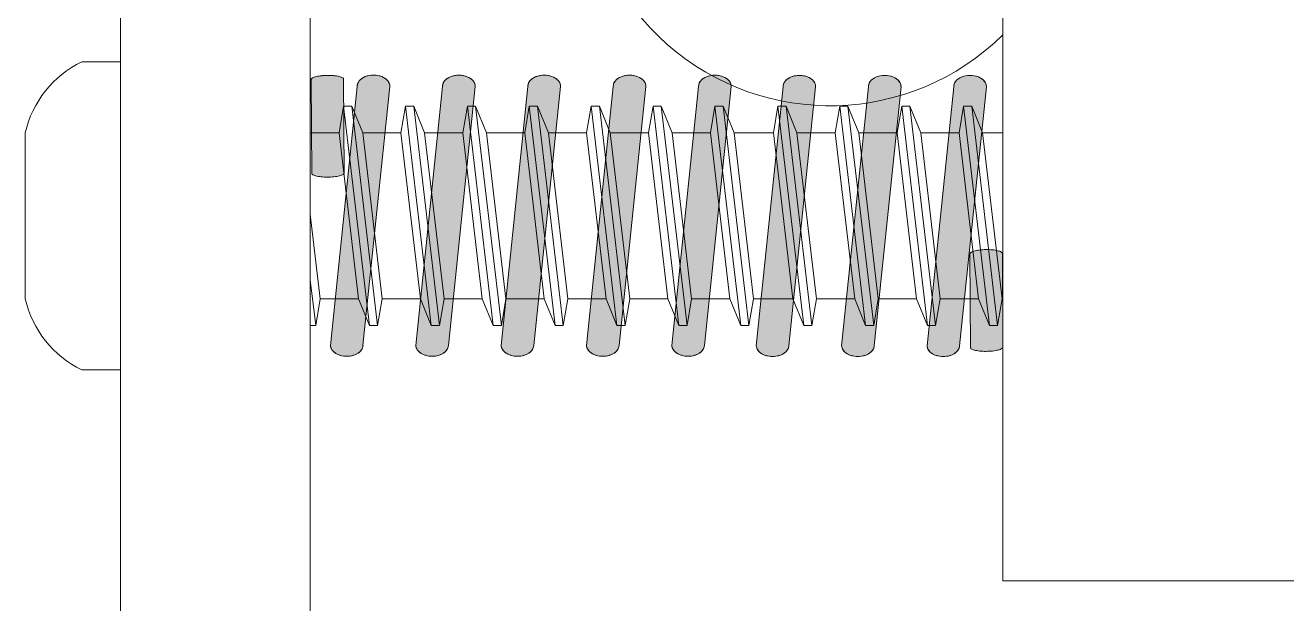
# Model space of a CAD drawing. Header units: inches. Extents: x 25.8 to 87.4, y 9 to 55.4.
# Drawn here: x 46.65 to 51.88, y 36.16 to 38.56 of the extents above; entities that cross this region are included whole.
import ezdxf

# ---------------------------------------------------------------- set-up
doc = ezdxf.new("R2010")
doc.units = ezdxf.units.IN
doc.header["$MEASUREMENT"] = 0
doc.layers.add('Dsene final', color=143, linetype='Continuous', lineweight=0)

msp = doc.modelspace()

# ---------------------------------------------------------------- hatches: boundary and pattern name
at = {"layer": 'Dsene final', "linetype": 'Continuous', "lineweight": 0}
for points in [[(47.8331, 38.3319), (47.8352, 37.9433), (47.8362, 37.9417), (47.8379, 37.94), (47.8403, 37.9385), (47.8434, 37.937), (47.847, 37.9356), (47.8513, 37.9343), (47.8561, 37.9331), (47.8614, 37.9321), (47.8672, 37.9312), (47.8733, 37.9304), (47.8797, 37.9298), (47.8863, 37.9294), (47.8931, 37.9292), (47.9001, 37.9291), (47.907, 37.9292), (47.9139, 37.9295), (47.9207, 37.93), (47.9272, 37.9306), (47.9335, 37.9314), (47.9395, 37.9323), (47.9451, 37.9334), (47.9502, 37.9346), (47.9548, 37.9359), (47.9589, 37.9373), (47.9623, 37.9388), (47.9652, 37.9404), (47.9673, 37.9421), (47.9688, 37.9438), (47.9695, 37.9455), (47.9696, 37.9472), (47.9676, 38.3357), (47.9669, 38.3374), (47.9655, 38.3391), (47.9635, 38.3407), (47.9607, 38.3422), (47.9573, 38.3437), (47.9534, 38.345), (47.9488, 38.3462), (47.9437, 38.3474), (47.9382, 38.3483), (47.9323, 38.3491), (47.926, 38.3498), (47.9195, 38.3503), (47.9127, 38.3506), (47.9058, 38.3508), (47.8989, 38.3508), (47.892, 38.3506), (47.8851, 38.3502), (47.8785, 38.3497), (47.872, 38.349), (47.8659, 38.3481), (47.8601, 38.3471), (47.8547, 38.346), (47.8498, 38.3447), (47.8455, 38.3433), (47.8417, 38.3418), (47.8386, 38.3403), (47.8361, 38.3387), (47.8343, 38.337), (47.8332, 38.3353), (47.8328, 38.3336)], [(48.0239, 38.3049), (47.9129, 37.2314), (47.9134, 37.2267), (47.9147, 37.2221), (47.9166, 37.2176), (47.9192, 37.2132), (47.9225, 37.2091), (47.9264, 37.2052), (47.9308, 37.2016), (47.9358, 37.1983), (47.9412, 37.1953), (47.9471, 37.1928), (47.9533, 37.1907), (47.9598, 37.189), (47.9665, 37.1878), (47.9734, 37.1871), (47.9803, 37.1869), (47.9873, 37.1871), (47.9941, 37.1878), (48.0009, 37.189), (48.0074, 37.1907), (48.0136, 37.1928), (48.0195, 37.1953), (48.0249, 37.1982), (48.0299, 37.2015), (48.0343, 37.2051), (48.0382, 37.209), (48.0415, 37.2132), (48.0441, 37.2176), (48.0461, 37.2221), (48.0473, 37.2267), (48.0478, 37.2314), (48.159, 38.3049), (48.1588, 38.3096), (48.1579, 38.3143), (48.1564, 38.3189), (48.1541, 38.3233), (48.1511, 38.3276), (48.1476, 38.3316), (48.1434, 38.3354), (48.1387, 38.3389), (48.1334, 38.342), (48.1278, 38.3447), (48.1217, 38.347), (48.1153, 38.3489), (48.1087, 38.3504), (48.1019, 38.3513), (48.095, 38.3518), (48.088, 38.3518), (48.0811, 38.3513), (48.0743, 38.3504), (48.0676, 38.349), (48.0613, 38.3471), (48.0552, 38.3447), (48.0495, 38.342), (48.0443, 38.3389), (48.0396, 38.3354), (48.0354, 38.3317), (48.0318, 38.3276), (48.0289, 38.3233), (48.0266, 38.3189), (48.025, 38.3143), (48.0241, 38.3096)], [(48.3779, 38.3049), (48.2668, 37.2314), (48.2673, 37.2267), (48.2686, 37.2221), (48.2705, 37.2176), (48.2731, 37.2132), (48.2764, 37.2091), (48.2802, 37.2051), (48.2847, 37.2015), (48.2897, 37.1982), (48.2951, 37.1953), (48.301, 37.1928), (48.3072, 37.1907), (48.3137, 37.189), (48.3204, 37.1878), (48.3273, 37.1871), (48.3342, 37.1868), (48.3412, 37.1871), (48.3481, 37.1878), (48.3548, 37.189), (48.3613, 37.1906), (48.3675, 37.1928), (48.3734, 37.1953), (48.3788, 37.1982), (48.3838, 37.2015), (48.3883, 37.2051), (48.3922, 37.209), (48.3954, 37.2132), (48.398, 37.2175), (48.4, 37.2221), (48.4012, 37.2267), (48.4017, 37.2314), (48.5129, 38.3049), (48.5127, 38.3097), (48.5117, 38.3146), (48.51, 38.3193), (48.5076, 38.3238), (48.5044, 38.3282), (48.5006, 38.3323), (48.4961, 38.3361), (48.4911, 38.3396), (48.4856, 38.3427), (48.4796, 38.3454), (48.4733, 38.3476), (48.4666, 38.3494), (48.4596, 38.3507), (48.4526, 38.3515), (48.4454, 38.3517), (48.4382, 38.3515), (48.4311, 38.3507), (48.4242, 38.3494), (48.4175, 38.3476), (48.4112, 38.3454), (48.4052, 38.3427), (48.3996, 38.3396), (48.3946, 38.3362), (48.3902, 38.3323), (48.3864, 38.3282), (48.3832, 38.3239), (48.3808, 38.3193), (48.379, 38.3146), (48.3781, 38.3098)], [(48.7318, 38.3049), (48.6207, 37.2314), (48.6212, 37.2267), (48.6225, 37.2221), (48.6244, 37.2176), (48.627, 37.2132), (48.6303, 37.2091), (48.6342, 37.2052), (48.6386, 37.2016), (48.6436, 37.1983), (48.649, 37.1953), (48.6549, 37.1928), (48.6611, 37.1907), (48.6676, 37.189), (48.6743, 37.1878), (48.6812, 37.1871), (48.6882, 37.1869), (48.6951, 37.1871), (48.702, 37.1878), (48.7087, 37.189), (48.7152, 37.1907), (48.7214, 37.1928), (48.7273, 37.1953), (48.7327, 37.1982), (48.7377, 37.2015), (48.7422, 37.2051), (48.746, 37.209), (48.7493, 37.2132), (48.7519, 37.2176), (48.7539, 37.2221), (48.7551, 37.2267), (48.7556, 37.2314), (48.8668, 38.3049), (48.8666, 38.3097), (48.8656, 38.3146), (48.8639, 38.3193), (48.8615, 38.3239), (48.8583, 38.3282), (48.8545, 38.3324), (48.8501, 38.3362), (48.8451, 38.3397), (48.8395, 38.3428), (48.8336, 38.3454), (48.8272, 38.3477), (48.8205, 38.3495), (48.8136, 38.3507), (48.8065, 38.3515), (48.7993, 38.3518), (48.7921, 38.3515), (48.785, 38.3507), (48.7781, 38.3495), (48.7714, 38.3477), (48.765, 38.3455), (48.759, 38.3428), (48.7535, 38.3397), (48.7485, 38.3362), (48.7441, 38.3324), (48.7402, 38.3283), (48.7371, 38.3239), (48.7346, 38.3193), (48.7329, 38.3146), (48.732, 38.3098)], [(49.0857, 38.3049), (48.9746, 37.2314), (48.9752, 37.2267), (48.9764, 37.2221), (48.9783, 37.2176), (48.9809, 37.2132), (48.9842, 37.2091), (48.9881, 37.2052), (48.9925, 37.2016), (48.9975, 37.1983), (49.0029, 37.1953), (49.0088, 37.1928), (49.015, 37.1907), (49.0215, 37.189), (49.0282, 37.1878), (49.0351, 37.1871), (49.0421, 37.1869), (49.049, 37.1871), (49.0559, 37.1878), (49.0626, 37.189), (49.0691, 37.1907), (49.0753, 37.1928), (49.0812, 37.1953), (49.0866, 37.1982), (49.0916, 37.2015), (49.0961, 37.2051), (49.0999, 37.209), (49.1032, 37.2132), (49.1058, 37.2176), (49.1078, 37.2221), (49.109, 37.2267), (49.1096, 37.2314), (49.2207, 38.3049), (49.2205, 38.3097), (49.2195, 38.3146), (49.2178, 38.3193), (49.2154, 38.3238), (49.2122, 38.3282), (49.2084, 38.3323), (49.204, 38.3361), (49.199, 38.3396), (49.1934, 38.3427), (49.1874, 38.3454), (49.1811, 38.3476), (49.1744, 38.3494), (49.1675, 38.3507), (49.1604, 38.3515), (49.1532, 38.3517), (49.146, 38.3515), (49.139, 38.3507), (49.132, 38.3494), (49.1253, 38.3476), (49.119, 38.3454), (49.113, 38.3427), (49.1075, 38.3396), (49.1024, 38.3362), (49.098, 38.3323), (49.0942, 38.3282), (49.091, 38.3239), (49.0886, 38.3193), (49.0869, 38.3146), (49.0859, 38.3098)], [(49.4563, 38.3362), (49.4519, 38.3324), (49.4481, 38.3282), (49.4449, 38.3239), (49.4425, 38.3193), (49.4408, 38.3146), (49.4398, 38.3098), (49.4396, 38.3049), (49.3285, 37.2314), (49.3291, 37.2267), (49.3303, 37.2221), (49.3322, 37.2176), (49.3348, 37.2132), (49.3381, 37.2091), (49.342, 37.2052), (49.3464, 37.2016), (49.3514, 37.1983), (49.3568, 37.1953), (49.3627, 37.1928), (49.3689, 37.1907), (49.3754, 37.189), (49.3822, 37.1878), (49.389, 37.1871), (49.396, 37.1869), (49.4029, 37.1871), (49.4098, 37.1878), (49.4165, 37.189), (49.423, 37.1907), (49.4292, 37.1928), (49.4351, 37.1953), (49.4405, 37.1982), (49.4455, 37.2015), (49.45, 37.2051), (49.4539, 37.209), (49.4571, 37.2132), (49.4597, 37.2176), (49.4617, 37.2221), (49.4629, 37.2267), (49.4635, 37.2314), (49.5746, 38.3049), (49.5744, 38.3097), (49.5734, 38.3146), (49.5717, 38.3193), (49.5693, 38.3238), (49.5661, 38.3282), (49.5623, 38.3323), (49.5579, 38.3361), (49.5529, 38.3396), (49.5473, 38.3427), (49.5414, 38.3454), (49.535, 38.3476), (49.5283, 38.3494), (49.5214, 38.3507), (49.5143, 38.3515), (49.5071, 38.3517), (49.4999, 38.3515), (49.4929, 38.3507), (49.4859, 38.3494), (49.4792, 38.3477), (49.4729, 38.3454), (49.4669, 38.3427), (49.4614, 38.3396)], [(49.7899, 38.3038), (49.6788, 37.2303), (49.6794, 37.2256), (49.6806, 37.2209), (49.6825, 37.2164), (49.6851, 37.2121), (49.6884, 37.2079), (49.6923, 37.204), (49.6967, 37.2004), (49.7017, 37.1971), (49.7071, 37.1942), (49.713, 37.1916), (49.7192, 37.1895), (49.7257, 37.1879), (49.7324, 37.1867), (49.7393, 37.1859), (49.7463, 37.1857), (49.7532, 37.1859), (49.7601, 37.1867), (49.7668, 37.1879), (49.7733, 37.1895), (49.7795, 37.1916), (49.7854, 37.1941), (49.7908, 37.1971), (49.7958, 37.2004), (49.8003, 37.204), (49.8042, 37.2079), (49.8074, 37.212), (49.81, 37.2164), (49.812, 37.2209), (49.8132, 37.2255), (49.8138, 37.2302), (49.9249, 38.3037), (49.9247, 38.3086), (49.9237, 38.3134), (49.922, 38.3181), (49.9196, 38.3227), (49.9164, 38.3271), (49.9126, 38.3312), (49.9082, 38.335), (49.9032, 38.3385), (49.8977, 38.3416), (49.8917, 38.3443), (49.8853, 38.3465), (49.8786, 38.3483), (49.8717, 38.3496), (49.8646, 38.3503), (49.8574, 38.3506), (49.8502, 38.3503), (49.8431, 38.3496), (49.8362, 38.3483), (49.8295, 38.3465), (49.8232, 38.3443), (49.8172, 38.3416), (49.8116, 38.3385), (49.8066, 38.335), (49.8022, 38.3312), (49.7984, 38.3271), (49.7952, 38.3227), (49.7928, 38.3182), (49.791, 38.3134), (49.7901, 38.3086)], [(50.1438, 38.3038), (50.0327, 37.2303), (50.0333, 37.2256), (50.0345, 37.2209), (50.0364, 37.2164), (50.039, 37.2121), (50.0423, 37.2079), (50.0462, 37.204), (50.0506, 37.2004), (50.0556, 37.1971), (50.0611, 37.1942), (50.0669, 37.1916), (50.0731, 37.1895), (50.0796, 37.1879), (50.0864, 37.1867), (50.0932, 37.1859), (50.1002, 37.1857), (50.1071, 37.1859), (50.114, 37.1867), (50.1207, 37.1879), (50.1272, 37.1895), (50.1334, 37.1916), (50.1393, 37.1941), (50.1447, 37.1971), (50.1497, 37.2004), (50.1542, 37.204), (50.1581, 37.2079), (50.1613, 37.212), (50.1639, 37.2164), (50.1659, 37.2209), (50.1671, 37.2255), (50.1677, 37.2302), (50.2788, 38.3037), (50.2786, 38.3084), (50.2778, 38.3131), (50.2762, 38.3177), (50.2739, 38.3221), (50.2709, 38.3264), (50.2674, 38.3304), (50.2632, 38.3342), (50.2585, 38.3377), (50.2532, 38.3408), (50.2476, 38.3435), (50.2415, 38.3458), (50.2352, 38.3477), (50.2285, 38.3492), (50.2217, 38.3501), (50.2148, 38.3506), (50.2078, 38.3506), (50.2009, 38.3501), (50.1941, 38.3492), (50.1875, 38.3477), (50.1811, 38.3458), (50.1751, 38.3435), (50.1694, 38.3408), (50.1642, 38.3377), (50.1594, 38.3342), (50.1553, 38.3305), (50.1517, 38.3264), (50.1487, 38.3222), (50.1464, 38.3177), (50.1448, 38.3131), (50.144, 38.3085)], [(50.4977, 38.3038), (50.3866, 37.2303), (50.3872, 37.2256), (50.3884, 37.2209), (50.3903, 37.2164), (50.3929, 37.2121), (50.3962, 37.2079), (50.4001, 37.204), (50.4045, 37.2004), (50.4095, 37.1971), (50.415, 37.1942), (50.4208, 37.1916), (50.427, 37.1895), (50.4335, 37.1879), (50.4403, 37.1867), (50.4471, 37.1859), (50.4541, 37.1857), (50.461, 37.1859), (50.4679, 37.1866), (50.4746, 37.1878), (50.4811, 37.1895), (50.4873, 37.1916), (50.4932, 37.1941), (50.4987, 37.1971), (50.5036, 37.2003), (50.5081, 37.204), (50.512, 37.2079), (50.5152, 37.212), (50.5179, 37.2164), (50.5198, 37.2209), (50.521, 37.2255), (50.5216, 37.2302), (50.6327, 38.3037), (50.6325, 38.3084), (50.6317, 38.3131), (50.6301, 38.3177), (50.6278, 38.3221), (50.6248, 38.3264), (50.6213, 38.3304), (50.6171, 38.3342), (50.6124, 38.3377), (50.6071, 38.3408), (50.6015, 38.3435), (50.5954, 38.3458), (50.5891, 38.3477), (50.5824, 38.3491), (50.5756, 38.3501), (50.5687, 38.3506), (50.5617, 38.3506), (50.5548, 38.3501), (50.548, 38.3492), (50.5414, 38.3477), (50.535, 38.3458), (50.529, 38.3435), (50.5233, 38.3408), (50.5181, 38.3377), (50.5133, 38.3342), (50.5092, 38.3305), (50.5056, 38.3264), (50.5026, 38.3222), (50.5004, 38.3177), (50.4988, 38.3131), (50.4979, 38.3085)], [(50.5647, 37.6099), (50.5668, 37.2214), (50.5678, 37.2197), (50.5695, 37.2181), (50.5719, 37.2165), (50.575, 37.215), (50.5786, 37.2136), (50.5829, 37.2123), (50.5877, 37.2111), (50.593, 37.2101), (50.5988, 37.2092), (50.6049, 37.2085), (50.6113, 37.2079), (50.6179, 37.2075), (50.6248, 37.2072), (50.6317, 37.2072), (50.6386, 37.2073), (50.6455, 37.2075), (50.6523, 37.208), (50.6588, 37.2086), (50.6651, 37.2094), (50.6711, 37.2103), (50.6767, 37.2114), (50.6818, 37.2126), (50.6864, 37.2139), (50.6905, 37.2154), (50.6939, 37.2169), (50.6968, 37.2185), (50.6989, 37.2201), (50.7004, 37.2218), (50.7011, 37.2235), (50.7012, 37.2252), (50.6992, 37.6138), (50.6985, 37.6155), (50.6971, 37.6171), (50.6951, 37.6187), (50.6923, 37.6202), (50.689, 37.6217), (50.685, 37.623), (50.6804, 37.6243), (50.6754, 37.6254), (50.6698, 37.6263), (50.6639, 37.6272), (50.6576, 37.6278), (50.6511, 37.6283), (50.6443, 37.6287), (50.6374, 37.6288), (50.6305, 37.6288), (50.6236, 37.6286), (50.6167, 37.6282), (50.6101, 37.6277), (50.6036, 37.627), (50.5975, 37.6261), (50.5917, 37.6251), (50.5863, 37.624), (50.5814, 37.6227), (50.5771, 37.6213), (50.5733, 37.6199), (50.5702, 37.6183), (50.5677, 37.6167), (50.5659, 37.615), (50.5648, 37.6133), (50.5644, 37.6116)]]:
    msp.add_hatch(color=256, dxfattribs=at).paths.add_polyline_path(points)

# ---------------------------------------------------------------- linework, layer by layer
for p, q in [((47.8294, 35.4701), (47.8294, 55.4016)), ((47.8331, 38.3319), (47.8352, 37.9433)), ((48.0239, 38.3049), (47.9129, 37.2314)), ((47.9696, 37.9472), (47.9676, 38.3357)), ((48.0478, 37.2314), (48.159, 38.3049)), ((48.3779, 38.3049), (48.2668, 37.2314)), ((48.4017, 37.2314), (48.5129, 38.3049)), ((48.7318, 38.3049), (48.6207, 37.2314)), ((48.7556, 37.2314), (48.8668, 38.3049)), ((49.0857, 38.3049), (48.9746, 37.2314)), ((49.1096, 37.2314), (49.2207, 38.3049)), ((49.4396, 38.3049), (49.3285, 37.2314)), ((49.4635, 37.2314), (49.5746, 38.3049)), ((49.7899, 38.3038), (49.6788, 37.2303)), ((49.8138, 37.2302), (49.9249, 38.3037)), ((50.1438, 38.3038), (50.0327, 37.2303)), ((50.1677, 37.2302), (50.2788, 38.3037)), ((50.4977, 38.3038), (50.3866, 37.2303)), ((50.5216, 37.2302), (50.6327, 38.3037)), ((47.8294, 38.1132), (47.9487, 38.1132)), ((48.0292, 37.4243), (47.9487, 38.1133)), ((48.0465, 38.1133), (48.1271, 37.4243)), ((48.0466, 38.1132), (48.2053, 38.1132)), ((48.2858, 37.4243), (48.2053, 38.1133)), ((48.3032, 38.1133), (48.3838, 37.4243)), ((48.3032, 38.1132), (48.462, 38.1132)), ((48.5425, 37.4243), (48.462, 38.1133)), ((48.5598, 38.1133), (48.6404, 37.4243)), ((48.5598, 38.1132), (48.7186, 38.1132)), ((48.7991, 37.4243), (48.7186, 38.1133)), ((48.8164, 38.1133), (48.897, 37.4243)), ((48.8165, 38.1132), (48.9752, 38.1132)), ((49.0558, 37.4243), (48.9752, 38.1133)), ((49.0731, 38.1133), (49.1537, 37.4243)), ((49.0731, 38.1132), (49.2319, 38.1132)), ((49.3124, 37.4243), (49.2319, 38.1133)), ((49.3297, 38.1133), (49.4103, 37.4243)), ((49.3297, 38.1132), (49.4885, 38.1132)), ((49.569, 37.4243), (49.4885, 38.1133)), ((49.5863, 38.1133), (49.6669, 37.4243)), ((49.5864, 38.1132), (49.7496, 38.1132)), ((49.8301, 37.4243), (49.7496, 38.1133)), ((49.8474, 38.1133), (49.928, 37.4243)), ((49.8474, 38.1132), (50.0062, 38.1132)), ((50.0867, 37.4243), (50.0062, 38.1133)), ((50.104, 38.1133), (50.1846, 37.4243)), ((50.104, 38.1132), (50.2628, 38.1132)), ((50.3433, 37.4243), (50.2628, 38.1133)), ((50.3607, 38.1133), (50.4413, 37.4243)), ((50.3607, 38.1132), (50.5195, 38.1132)), ((50.6, 37.4243), (50.5195, 38.1133)), ((50.6173, 38.1133), (50.6979, 37.4243)), ((50.6173, 38.1132), (50.7012, 38.1132)), ((50.6176, 38.1132), (50.7012, 38.1132)), ((47.8294, 37.7754), (47.8705, 37.4243)), ((50.7012, 37.2252), (50.6992, 37.6138)), ((50.5647, 37.6099), (50.5668, 37.2214)), ((47.8294, 37.5034), (47.8516, 37.3144)), ((48.0292, 37.4244), (47.8705, 37.4244)), ((48.2858, 37.4244), (48.1271, 37.4244)), ((48.5425, 37.4244), (48.3838, 37.4244)), ((48.7991, 37.4244), (48.6404, 37.4244)), ((49.0557, 37.4244), (48.897, 37.4244)), ((49.3124, 37.4244), (49.1537, 37.4244)), ((49.569, 37.4244), (49.4103, 37.4244)), ((49.8301, 37.4244), (49.6669, 37.4244)), ((50.0867, 37.4244), (49.928, 37.4244)), ((50.3433, 37.4244), (50.1846, 37.4244)), ((50.6, 37.4244), (50.4413, 37.4244)), ((50.7012, 37.4244), (50.6979, 37.4244)), ((50.7012, 37.4244), (50.6982, 37.4244))]:
    msp.add_line(p, q, dxfattribs=at)
at = {"layer": 'Dsene final', "linetype": 'Continuous', "lineweight": 0, "flags": 128}
for points in [[(47.0419, 55.4016), (47.0419, 33.5326, 0.414214), (47.7305, 32.844), (52.4343, 32.844, 0.414214), (53.4672, 33.8769), (53.4672, 35.48)], [(47.0419, 38.4072), (46.8815, 38.4072, 0.226915), (46.6472, 38.1125), (46.6472, 37.7688)], [(47.0419, 37.1304), (46.8815, 37.1304, -0.226915), (46.6472, 37.4251), (46.6472, 37.7688)]]:
    msp.add_lwpolyline(points, format="xyb", dxfattribs=at)
for points in [[(50.7012, 36.256), (50.7012, 39.2857), (56.3475, 39.2857), (56.3475, 36.256)], [(47.8331, 38.3319), (47.8352, 37.9433), (47.8362, 37.9417), (47.8379, 37.94), (47.8403, 37.9385), (47.8434, 37.937), (47.847, 37.9356), (47.8513, 37.9343), (47.8561, 37.9331), (47.8614, 37.9321), (47.8672, 37.9312), (47.8733, 37.9304), (47.8797, 37.9298), (47.8863, 37.9294), (47.8931, 37.9292), (47.9001, 37.9291), (47.907, 37.9292), (47.9139, 37.9295), (47.9207, 37.93), (47.9272, 37.9306), (47.9335, 37.9314), (47.9395, 37.9323), (47.9451, 37.9334), (47.9502, 37.9346), (47.9548, 37.9359), (47.9589, 37.9373), (47.9623, 37.9388), (47.9652, 37.9404), (47.9673, 37.9421), (47.9688, 37.9438), (47.9695, 37.9455), (47.9696, 37.9472), (47.9676, 38.3357), (47.9669, 38.3374), (47.9655, 38.3391), (47.9635, 38.3407), (47.9607, 38.3422), (47.9573, 38.3437), (47.9534, 38.345), (47.9488, 38.3462), (47.9437, 38.3474), (47.9382, 38.3483), (47.9323, 38.3491), (47.926, 38.3498), (47.9195, 38.3503), (47.9127, 38.3506), (47.9058, 38.3508), (47.8989, 38.3508), (47.892, 38.3506), (47.8851, 38.3502), (47.8785, 38.3497), (47.872, 38.349), (47.8659, 38.3481), (47.8601, 38.3471), (47.8547, 38.346), (47.8498, 38.3447), (47.8455, 38.3433), (47.8417, 38.3418), (47.8386, 38.3403), (47.8361, 38.3387), (47.8343, 38.337), (47.8332, 38.3353), (47.8328, 38.3336)], [(48.0239, 38.3049), (47.9129, 37.2314), (47.9134, 37.2267), (47.9147, 37.2221), (47.9166, 37.2176), (47.9192, 37.2132), (47.9225, 37.2091), (47.9264, 37.2052), (47.9308, 37.2016), (47.9358, 37.1983), (47.9412, 37.1953), (47.9471, 37.1928), (47.9533, 37.1907), (47.9598, 37.189), (47.9665, 37.1878), (47.9734, 37.1871), (47.9803, 37.1869), (47.9873, 37.1871), (47.9941, 37.1878), (48.0009, 37.189), (48.0074, 37.1907), (48.0136, 37.1928), (48.0195, 37.1953), (48.0249, 37.1982), (48.0299, 37.2015), (48.0343, 37.2051), (48.0382, 37.209), (48.0415, 37.2132), (48.0441, 37.2176), (48.0461, 37.2221), (48.0473, 37.2267), (48.0478, 37.2314), (48.159, 38.3049), (48.1588, 38.3096), (48.1579, 38.3143), (48.1564, 38.3189), (48.1541, 38.3233), (48.1511, 38.3276), (48.1476, 38.3316), (48.1434, 38.3354), (48.1387, 38.3389), (48.1334, 38.342), (48.1278, 38.3447), (48.1217, 38.347), (48.1153, 38.3489), (48.1087, 38.3504), (48.1019, 38.3513), (48.095, 38.3518), (48.088, 38.3518), (48.0811, 38.3513), (48.0743, 38.3504), (48.0676, 38.349), (48.0613, 38.3471), (48.0552, 38.3447), (48.0495, 38.342), (48.0443, 38.3389), (48.0396, 38.3354), (48.0354, 38.3317), (48.0318, 38.3276), (48.0289, 38.3233), (48.0266, 38.3189), (48.025, 38.3143), (48.0241, 38.3096)], [(48.3779, 38.3049), (48.2668, 37.2314), (48.2673, 37.2267), (48.2686, 37.2221), (48.2705, 37.2176), (48.2731, 37.2132), (48.2764, 37.2091), (48.2802, 37.2051), (48.2847, 37.2015), (48.2897, 37.1982), (48.2951, 37.1953), (48.301, 37.1928), (48.3072, 37.1907), (48.3137, 37.189), (48.3204, 37.1878), (48.3273, 37.1871), (48.3342, 37.1868), (48.3412, 37.1871), (48.3481, 37.1878), (48.3548, 37.189), (48.3613, 37.1906), (48.3675, 37.1928), (48.3734, 37.1953), (48.3788, 37.1982), (48.3838, 37.2015), (48.3883, 37.2051), (48.3922, 37.209), (48.3954, 37.2132), (48.398, 37.2175), (48.4, 37.2221), (48.4012, 37.2267), (48.4017, 37.2314), (48.5129, 38.3049), (48.5127, 38.3097), (48.5117, 38.3146), (48.51, 38.3193), (48.5076, 38.3238), (48.5044, 38.3282), (48.5006, 38.3323), (48.4961, 38.3361), (48.4911, 38.3396), (48.4856, 38.3427), (48.4796, 38.3454), (48.4733, 38.3476), (48.4666, 38.3494), (48.4596, 38.3507), (48.4526, 38.3515), (48.4454, 38.3517), (48.4382, 38.3515), (48.4311, 38.3507), (48.4242, 38.3494), (48.4175, 38.3476), (48.4112, 38.3454), (48.4052, 38.3427), (48.3996, 38.3396), (48.3946, 38.3362), (48.3902, 38.3323), (48.3864, 38.3282), (48.3832, 38.3239), (48.3808, 38.3193), (48.379, 38.3146), (48.3781, 38.3098)], [(48.7318, 38.3049), (48.6207, 37.2314), (48.6212, 37.2267), (48.6225, 37.2221), (48.6244, 37.2176), (48.627, 37.2132), (48.6303, 37.2091), (48.6342, 37.2052), (48.6386, 37.2016), (48.6436, 37.1983), (48.649, 37.1953), (48.6549, 37.1928), (48.6611, 37.1907), (48.6676, 37.189), (48.6743, 37.1878), (48.6812, 37.1871), (48.6882, 37.1869), (48.6951, 37.1871), (48.702, 37.1878), (48.7087, 37.189), (48.7152, 37.1907), (48.7214, 37.1928), (48.7273, 37.1953), (48.7327, 37.1982), (48.7377, 37.2015), (48.7422, 37.2051), (48.746, 37.209), (48.7493, 37.2132), (48.7519, 37.2176), (48.7539, 37.2221), (48.7551, 37.2267), (48.7556, 37.2314), (48.8668, 38.3049), (48.8666, 38.3097), (48.8656, 38.3146), (48.8639, 38.3193), (48.8615, 38.3239), (48.8583, 38.3282), (48.8545, 38.3324), (48.8501, 38.3362), (48.8451, 38.3397), (48.8395, 38.3428), (48.8336, 38.3454), (48.8272, 38.3477), (48.8205, 38.3495), (48.8136, 38.3507), (48.8065, 38.3515), (48.7993, 38.3518), (48.7921, 38.3515), (48.785, 38.3507), (48.7781, 38.3495), (48.7714, 38.3477), (48.765, 38.3455), (48.759, 38.3428), (48.7535, 38.3397), (48.7485, 38.3362), (48.7441, 38.3324), (48.7402, 38.3283), (48.7371, 38.3239), (48.7346, 38.3193), (48.7329, 38.3146), (48.732, 38.3098)], [(49.0857, 38.3049), (48.9746, 37.2314), (48.9752, 37.2267), (48.9764, 37.2221), (48.9783, 37.2176), (48.9809, 37.2132), (48.9842, 37.2091), (48.9881, 37.2052), (48.9925, 37.2016), (48.9975, 37.1983), (49.0029, 37.1953), (49.0088, 37.1928), (49.015, 37.1907), (49.0215, 37.189), (49.0282, 37.1878), (49.0351, 37.1871), (49.0421, 37.1869), (49.049, 37.1871), (49.0559, 37.1878), (49.0626, 37.189), (49.0691, 37.1907), (49.0753, 37.1928), (49.0812, 37.1953), (49.0866, 37.1982), (49.0916, 37.2015), (49.0961, 37.2051), (49.0999, 37.209), (49.1032, 37.2132), (49.1058, 37.2176), (49.1078, 37.2221), (49.109, 37.2267), (49.1096, 37.2314), (49.2207, 38.3049), (49.2205, 38.3097), (49.2195, 38.3146), (49.2178, 38.3193), (49.2154, 38.3238), (49.2122, 38.3282), (49.2084, 38.3323), (49.204, 38.3361), (49.199, 38.3396), (49.1934, 38.3427), (49.1874, 38.3454), (49.1811, 38.3476), (49.1744, 38.3494), (49.1675, 38.3507), (49.1604, 38.3515), (49.1532, 38.3517), (49.146, 38.3515), (49.139, 38.3507), (49.132, 38.3494), (49.1253, 38.3476), (49.119, 38.3454), (49.113, 38.3427), (49.1075, 38.3396), (49.1024, 38.3362), (49.098, 38.3323), (49.0942, 38.3282), (49.091, 38.3239), (49.0886, 38.3193), (49.0869, 38.3146), (49.0859, 38.3098)], [(49.4563, 38.3362), (49.4519, 38.3324), (49.4481, 38.3282), (49.4449, 38.3239), (49.4425, 38.3193), (49.4408, 38.3146), (49.4398, 38.3098), (49.4396, 38.3049), (49.3285, 37.2314), (49.3291, 37.2267), (49.3303, 37.2221), (49.3322, 37.2176), (49.3348, 37.2132), (49.3381, 37.2091), (49.342, 37.2052), (49.3464, 37.2016), (49.3514, 37.1983), (49.3568, 37.1953), (49.3627, 37.1928), (49.3689, 37.1907), (49.3754, 37.189), (49.3822, 37.1878), (49.389, 37.1871), (49.396, 37.1869), (49.4029, 37.1871), (49.4098, 37.1878), (49.4165, 37.189), (49.423, 37.1907), (49.4292, 37.1928), (49.4351, 37.1953), (49.4405, 37.1982), (49.4455, 37.2015), (49.45, 37.2051), (49.4539, 37.209), (49.4571, 37.2132), (49.4597, 37.2176), (49.4617, 37.2221), (49.4629, 37.2267), (49.4635, 37.2314), (49.5746, 38.3049), (49.5744, 38.3097), (49.5734, 38.3146), (49.5717, 38.3193), (49.5693, 38.3238), (49.5661, 38.3282), (49.5623, 38.3323), (49.5579, 38.3361), (49.5529, 38.3396), (49.5473, 38.3427), (49.5414, 38.3454), (49.535, 38.3476), (49.5283, 38.3494), (49.5214, 38.3507), (49.5143, 38.3515), (49.5071, 38.3517), (49.4999, 38.3515), (49.4929, 38.3507), (49.4859, 38.3494), (49.4792, 38.3477), (49.4729, 38.3454), (49.4669, 38.3427), (49.4614, 38.3396)], [(49.7899, 38.3038), (49.6788, 37.2303), (49.6794, 37.2256), (49.6806, 37.2209), (49.6825, 37.2164), (49.6851, 37.2121), (49.6884, 37.2079), (49.6923, 37.204), (49.6967, 37.2004), (49.7017, 37.1971), (49.7071, 37.1942), (49.713, 37.1916), (49.7192, 37.1895), (49.7257, 37.1879), (49.7324, 37.1867), (49.7393, 37.1859), (49.7463, 37.1857), (49.7532, 37.1859), (49.7601, 37.1867), (49.7668, 37.1879), (49.7733, 37.1895), (49.7795, 37.1916), (49.7854, 37.1941), (49.7908, 37.1971), (49.7958, 37.2004), (49.8003, 37.204), (49.8042, 37.2079), (49.8074, 37.212), (49.81, 37.2164), (49.812, 37.2209), (49.8132, 37.2255), (49.8138, 37.2302), (49.9249, 38.3037), (49.9247, 38.3086), (49.9237, 38.3134), (49.922, 38.3181), (49.9196, 38.3227), (49.9164, 38.3271), (49.9126, 38.3312), (49.9082, 38.335), (49.9032, 38.3385), (49.8977, 38.3416), (49.8917, 38.3443), (49.8853, 38.3465), (49.8786, 38.3483), (49.8717, 38.3496), (49.8646, 38.3503), (49.8574, 38.3506), (49.8502, 38.3503), (49.8431, 38.3496), (49.8362, 38.3483), (49.8295, 38.3465), (49.8232, 38.3443), (49.8172, 38.3416), (49.8116, 38.3385), (49.8066, 38.335), (49.8022, 38.3312), (49.7984, 38.3271), (49.7952, 38.3227), (49.7928, 38.3182), (49.791, 38.3134), (49.7901, 38.3086)], [(50.1438, 38.3038), (50.0327, 37.2303), (50.0333, 37.2256), (50.0345, 37.2209), (50.0364, 37.2164), (50.039, 37.2121), (50.0423, 37.2079), (50.0462, 37.204), (50.0506, 37.2004), (50.0556, 37.1971), (50.0611, 37.1942), (50.0669, 37.1916), (50.0731, 37.1895), (50.0796, 37.1879), (50.0864, 37.1867), (50.0932, 37.1859), (50.1002, 37.1857), (50.1071, 37.1859), (50.114, 37.1867), (50.1207, 37.1879), (50.1272, 37.1895), (50.1334, 37.1916), (50.1393, 37.1941), (50.1447, 37.1971), (50.1497, 37.2004), (50.1542, 37.204), (50.1581, 37.2079), (50.1613, 37.212), (50.1639, 37.2164), (50.1659, 37.2209), (50.1671, 37.2255), (50.1677, 37.2302), (50.2788, 38.3037), (50.2786, 38.3084), (50.2778, 38.3131), (50.2762, 38.3177), (50.2739, 38.3221), (50.2709, 38.3264), (50.2674, 38.3304), (50.2632, 38.3342), (50.2585, 38.3377), (50.2532, 38.3408), (50.2476, 38.3435), (50.2415, 38.3458), (50.2352, 38.3477), (50.2285, 38.3492), (50.2217, 38.3501), (50.2148, 38.3506), (50.2078, 38.3506), (50.2009, 38.3501), (50.1941, 38.3492), (50.1875, 38.3477), (50.1811, 38.3458), (50.1751, 38.3435), (50.1694, 38.3408), (50.1642, 38.3377), (50.1594, 38.3342), (50.1553, 38.3305), (50.1517, 38.3264), (50.1487, 38.3222), (50.1464, 38.3177), (50.1448, 38.3131), (50.144, 38.3085)], [(50.4977, 38.3038), (50.3866, 37.2303), (50.3872, 37.2256), (50.3884, 37.2209), (50.3903, 37.2164), (50.3929, 37.2121), (50.3962, 37.2079), (50.4001, 37.204), (50.4045, 37.2004), (50.4095, 37.1971), (50.415, 37.1942), (50.4208, 37.1916), (50.427, 37.1895), (50.4335, 37.1879), (50.4403, 37.1867), (50.4471, 37.1859), (50.4541, 37.1857), (50.461, 37.1859), (50.4679, 37.1866), (50.4746, 37.1878), (50.4811, 37.1895), (50.4873, 37.1916), (50.4932, 37.1941), (50.4987, 37.1971), (50.5036, 37.2003), (50.5081, 37.204), (50.512, 37.2079), (50.5152, 37.212), (50.5179, 37.2164), (50.5198, 37.2209), (50.521, 37.2255), (50.5216, 37.2302), (50.6327, 38.3037), (50.6325, 38.3084), (50.6317, 38.3131), (50.6301, 38.3177), (50.6278, 38.3221), (50.6248, 38.3264), (50.6213, 38.3304), (50.6171, 38.3342), (50.6124, 38.3377), (50.6071, 38.3408), (50.6015, 38.3435), (50.5954, 38.3458), (50.5891, 38.3477), (50.5824, 38.3491), (50.5756, 38.3501), (50.5687, 38.3506), (50.5617, 38.3506), (50.5548, 38.3501), (50.548, 38.3492), (50.5414, 38.3477), (50.535, 38.3458), (50.529, 38.3435), (50.5233, 38.3408), (50.5181, 38.3377), (50.5133, 38.3342), (50.5092, 38.3305), (50.5056, 38.3264), (50.5026, 38.3222), (50.5004, 38.3177), (50.4988, 38.3131), (50.4979, 38.3085)], [(50.5647, 37.6099), (50.5668, 37.2214), (50.5678, 37.2197), (50.5695, 37.2181), (50.5719, 37.2165), (50.575, 37.215), (50.5786, 37.2136), (50.5829, 37.2123), (50.5877, 37.2111), (50.593, 37.2101), (50.5988, 37.2092), (50.6049, 37.2085), (50.6113, 37.2079), (50.6179, 37.2075), (50.6248, 37.2072), (50.6317, 37.2072), (50.6386, 37.2073), (50.6455, 37.2075), (50.6523, 37.208), (50.6588, 37.2086), (50.6651, 37.2094), (50.6711, 37.2103), (50.6767, 37.2114), (50.6818, 37.2126), (50.6864, 37.2139), (50.6905, 37.2154), (50.6939, 37.2169), (50.6968, 37.2185), (50.6989, 37.2201), (50.7004, 37.2218), (50.7011, 37.2235), (50.7012, 37.2252), (50.6992, 37.6138), (50.6985, 37.6155), (50.6971, 37.6171), (50.6951, 37.6187), (50.6923, 37.6202), (50.689, 37.6217), (50.685, 37.623), (50.6804, 37.6243), (50.6754, 37.6254), (50.6698, 37.6263), (50.6639, 37.6272), (50.6576, 37.6278), (50.6511, 37.6283), (50.6443, 37.6287), (50.6374, 37.6288), (50.6305, 37.6288), (50.6236, 37.6286), (50.6167, 37.6282), (50.6101, 37.6277), (50.6036, 37.627), (50.5975, 37.6261), (50.5917, 37.6251), (50.5863, 37.624), (50.5814, 37.6227), (50.5771, 37.6213), (50.5733, 37.6199), (50.5702, 37.6183), (50.5677, 37.6167), (50.5659, 37.615), (50.5648, 37.6133), (50.5644, 37.6116)]]:
    msp.add_lwpolyline(points, close=True, dxfattribs=at)
for points in [[(48.0465, 38.1133), (48.0015, 38.2232), (47.9675, 38.2232), (47.9487, 38.1132)], [(48.0743, 37.3144), (47.9675, 38.2232), (48.0015, 38.2232), (48.1083, 37.3144)], [(48.3032, 38.1133), (48.2581, 38.2232), (48.2242, 38.2232), (48.2053, 38.1132)], [(48.331, 37.3144), (48.2242, 38.2232), (48.2581, 38.2232), (48.3649, 37.3144)], [(48.5598, 38.1133), (48.5147, 38.2232), (48.4808, 38.2232), (48.462, 38.1132)], [(48.5876, 37.3144), (48.4808, 38.2232), (48.5147, 38.2232), (48.6216, 37.3144)], [(48.8164, 38.1133), (48.7714, 38.2232), (48.7374, 38.2232), (48.7186, 38.1132)], [(48.8443, 37.3144), (48.7374, 38.2232), (48.7714, 38.2232), (48.8782, 37.3144)], [(49.0731, 38.1133), (49.028, 38.2232), (48.9941, 38.2232), (48.9752, 38.1132)], [(49.1009, 37.3144), (48.9941, 38.2232), (49.028, 38.2232), (49.1348, 37.3144)], [(49.3297, 38.1133), (49.2846, 38.2232), (49.2507, 38.2232), (49.2319, 38.1132)], [(49.3575, 37.3144), (49.2507, 38.2232), (49.2846, 38.2232), (49.3915, 37.3144)], [(49.5863, 38.1133), (49.5413, 38.2232), (49.5073, 38.2232), (49.4885, 38.1132)], [(49.6142, 37.3144), (49.5073, 38.2232), (49.5413, 38.2232), (49.6481, 37.3144)], [(49.8474, 38.1133), (49.8023, 38.2232), (49.7684, 38.2232), (49.7495, 38.1132)], [(49.8752, 37.3144), (49.7684, 38.2232), (49.8023, 38.2232), (49.9091, 37.3144)], [(50.104, 38.1133), (50.059, 38.2232), (50.025, 38.2232), (50.0062, 38.1132)], [(50.1318, 37.3144), (50.025, 38.2232), (50.059, 38.2232), (50.1658, 37.3144)], [(50.3607, 38.1133), (50.3156, 38.2232), (50.2817, 38.2232), (50.2628, 38.1132)], [(50.3885, 37.3144), (50.2817, 38.2232), (50.3156, 38.2232), (50.4224, 37.3144)], [(50.6173, 38.1133), (50.5722, 38.2232), (50.5383, 38.2232), (50.5194, 38.1132)], [(50.6451, 37.3144), (50.5383, 38.2232), (50.5722, 38.2232), (50.6791, 37.3144)], [(47.8294, 37.3144), (47.8516, 37.3144), (47.8705, 37.4243)], [(48.0293, 37.4242), (48.0743, 37.3144), (48.1083, 37.3144), (48.1271, 37.4243)], [(48.2859, 37.4242), (48.331, 37.3144), (48.3649, 37.3144), (48.3838, 37.4243)], [(48.5425, 37.4242), (48.5876, 37.3144), (48.6216, 37.3144), (48.6404, 37.4243)], [(48.7992, 37.4242), (48.8443, 37.3144), (48.8782, 37.3144), (48.897, 37.4243)], [(49.0558, 37.4242), (49.1009, 37.3144), (49.1348, 37.3144), (49.1537, 37.4243)], [(49.3124, 37.4242), (49.3575, 37.3144), (49.3915, 37.3144), (49.4103, 37.4243)], [(49.5691, 37.4242), (49.6142, 37.3144), (49.6481, 37.3144), (49.6669, 37.4243)], [(49.8301, 37.4242), (49.8752, 37.3144), (49.9091, 37.3144), (49.928, 37.4243)], [(50.0868, 37.4242), (50.1318, 37.3144), (50.1658, 37.3144), (50.1846, 37.4243)], [(50.3434, 37.4242), (50.3885, 37.3144), (50.4224, 37.3144), (50.4413, 37.4243)], [(50.6, 37.4242), (50.6451, 37.3144), (50.6791, 37.3144), (50.6979, 37.4243)]]:
    msp.add_lwpolyline(points, dxfattribs=at)
at = {"layer": 'Dsene final', "linetype": 'Continuous', "lineweight": 0}
msp.add_arc((49.9844, 39.2462), 1.0214, 56.8451, 314.567, dxfattribs=at)
for centre, major_axis, ratio, start_param, end_param in [((47.9002, 38.3343), (0.0674, 0.0008), 0.24483, 0.041698, 3.235869), ((48.0915, 38.3062), (0.0675, 0), 0.676951, -0.028151, 3.169042), ((48.4454, 38.306), (0.0675, 0), 0.676951, -0.024402, 3.165293), ((48.7993, 38.3061), (0.0675, 0), 0.676951, -0.025663, 3.166554), ((49.1532, 38.306), (0.0675, 0), 0.676951, -0.024371, 3.165263), ((49.5071, 38.306), (0.0675, 0), 0.676951, -0.024589, 3.16548), ((49.8574, 38.3049), (0.0675, 0), 0.676951, -0.025531, 3.166422), ((50.2113, 38.3049), (0.0675, 0), 0.676951, -0.026825, 3.167716), ((50.5652, 38.3049), (0.0675, 0), 0.676951, -0.02664, 3.167531), ((50.6318, 37.6123), (0.0674, 0.0008), 0.24483, 0.041698, 3.235869), ((47.9804, 37.2326), (0.0675, 0), 0.676951, -3.117193, -0.025382), ((48.3343, 37.2325), (0.0675, 0), 0.676951, -3.118116, -0.024459), ((48.6882, 37.2326), (0.0675, 0), 0.676951, -3.117219, -0.025356), ((49.0421, 37.2326), (0.0675, 0), 0.676951, -3.117188, -0.025387), ((49.396, 37.2326), (0.0675, 0), 0.676951, -3.117187, -0.025388), ((49.7463, 37.2314), (0.0675, 0), 0.676951, -3.11729, -0.025285), ((50.1002, 37.2314), (0.0675, 0), 0.676951, -3.117254, -0.025321), ((50.4541, 37.2314), (0.0675, 0), 0.676951, -3.117605, -0.02497)]:
    msp.add_ellipse(centre, major_axis=major_axis, ratio=ratio, start_param=start_param, end_param=end_param, dxfattribs=at)

doc.saveas('drawing.dxf')
